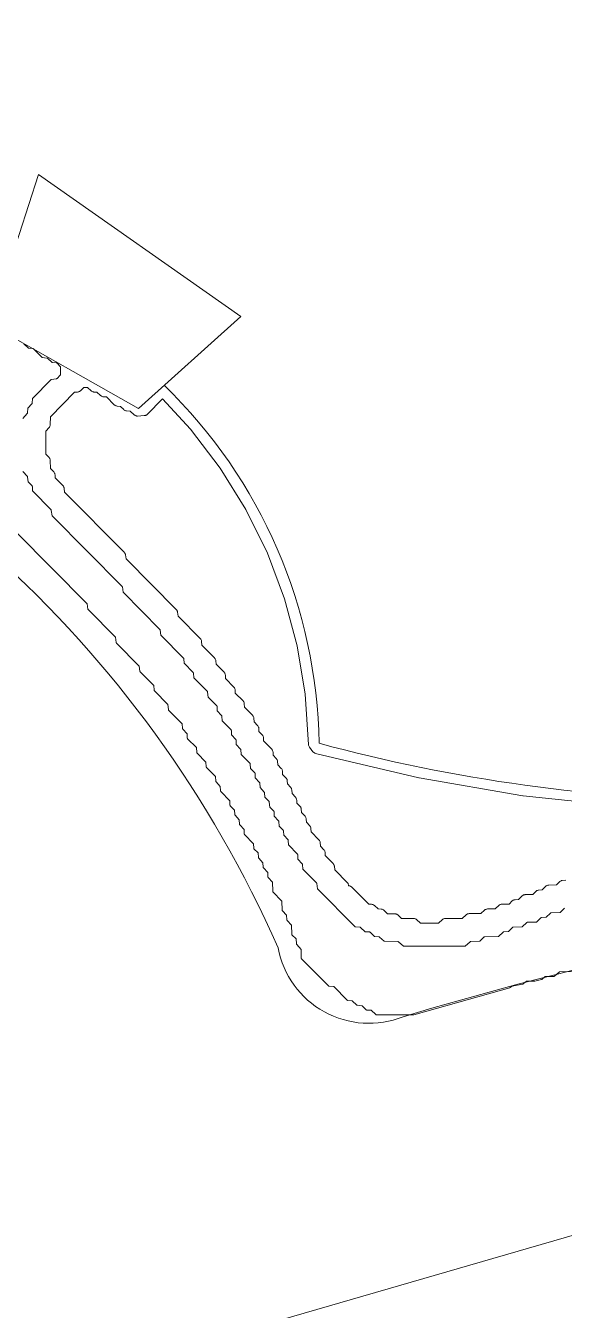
# Model space of a CAD drawing. Header units: inches. Extents: x 36 to 190, y -75 to 56.
# Drawn here: x 159.5 to 162.52, y -15.79 to -8.58 of the extents above; entities that cross this region are included whole.
import ezdxf

# ---------------------------------------------------------------- set-up
doc = ezdxf.new("R2010")
doc.units = ezdxf.units.IN
doc.layers.add('01_ORIGINAL_CAD', color=7, linetype='CONTINUOUS', lineweight=20)
doc.layers.add('02_APPROVED_PDF_OUTLINES', color=7, linetype='CONTINUOUS', lineweight=15)

# ---------------------------------------------------------------- blocks, each defined once
blk = doc.blocks.new('06_WAVES')
at = {"layer": '01_ORIGINAL_CAD'}
for points in [[(59.9983, 35.3223), (60.235, 35.0586), (61.8312, 36.8162), (61.9333, 37.4176, -0.214593), (63.5216, 35.6018, 0.212382), (64.1876, 33.5175, -0.642649), (62.1657, 32.1496, 0.132984), (51.6147, 31.858, -0.471407), (50.9129, 32.2446)], [(50.2735, 35.4003, -0.198705), (51.1432, 33.3921, 0.063223), (53.4732, 33.0698)], [(53.6498, 30.945), (50.3999, 30.0042), (48.0949, 29.84), (45.4271, 29.473), (42.376, 26.5966), (41.758, 26.5966, -0.10797), (36.2477, 22.9537)]]:
    blk.add_lwpolyline(points, format="xyb", dxfattribs=at)
blk.add_lwpolyline([(49.5667, 36.5827), (50.7029, 35.7869), (50.1291, 35.2702), (49.2949, 35.7417), (49.5667, 36.5827)], dxfattribs=at)
blk.add_arc((44.9959, 29.643), 6.4637, 23.73402, 72.54294, dxfattribs=at)
at = {"layer": '02_APPROVED_PDF_OUTLINES'}
for points in [[(49.4851, 35.6321), (49.5106, 35.608), (49.5344, 35.6069), (49.535, 35.6069), (49.5355, 35.6068), (49.5361, 35.6066), (49.5366, 35.6064), (49.5371, 35.6062), (49.5375, 35.6059), (49.538, 35.6055), (49.5384, 35.6052), (49.5879, 35.5556), (49.6144, 35.5533), (49.615, 35.5532), (49.6155, 35.5531), (49.6161, 35.5529), (49.6166, 35.5527), (49.6171, 35.5524), (49.6176, 35.552), (49.618, 35.5517), (49.6435, 35.5275), (49.6673, 35.5265), (49.6678, 35.5265), (49.6684, 35.5264), (49.6689, 35.5262), (49.6695, 35.526), (49.67, 35.5257), (49.6704, 35.5255), (49.6709, 35.5251), (49.6713, 35.5247), (49.6891, 35.5067), (49.6895, 35.5063), (49.6899, 35.5058), (49.6902, 35.5053), (49.6904, 35.5048), (49.6906, 35.5042), (49.6908, 35.5037), (49.6909, 35.5031), (49.6909, 35.5025), (49.691, 35.4612), (49.6909, 35.4606), (49.6909, 35.46), (49.6907, 35.4594), (49.6905, 35.4589), (49.6903, 35.4584), (49.69, 35.4579), (49.6896, 35.4574), (49.6892, 35.4569), (49.6715, 35.4389), (49.6711, 35.4386), (49.6706, 35.4382), (49.6702, 35.4379), (49.6697, 35.4377), (49.6691, 35.4375), (49.6686, 35.4373), (49.6681, 35.4372), (49.6391, 35.433), (49.5342, 35.3263), (49.532, 35.2995), (49.5319, 35.2989), (49.5318, 35.2983), (49.5316, 35.2978), (49.5313, 35.2972), (49.531, 35.2967), (49.5307, 35.2963), (49.5303, 35.2958), (49.5078, 35.2726), (49.5055, 35.2458), (49.5055, 35.2452), (49.5053, 35.2446), (49.5051, 35.244), (49.5048, 35.2434), (49.5045, 35.2429), (49.5041, 35.2424), (49.4794, 35.2139)], [(49.4799, 34.9174), (49.5048, 34.889), (49.5052, 34.8885), (49.5055, 34.888), (49.5058, 34.8874), (49.506, 34.8868), (49.5061, 34.8862), (49.5062, 34.8856), (49.5086, 34.8588), (49.5312, 34.8356), (49.5316, 34.8351), (49.532, 34.8346), (49.5323, 34.8341), (49.5325, 34.8335), (49.5327, 34.8329), (49.5328, 34.8323), (49.5329, 34.8317), (49.534, 34.8076), (49.6376, 34.7015), (49.638, 34.701), (49.6384, 34.7005), (49.6387, 34.6999), (49.639, 34.6993), (49.6391, 34.6987), (49.6393, 34.6981), (49.6434, 34.6689), (50.0366, 34.2723), (50.0369, 34.2719), (50.0373, 34.2715), (50.0376, 34.271), (50.0378, 34.2705), (50.038, 34.27), (50.0381, 34.2695), (50.0383, 34.269), (50.0424, 34.2397), (50.2494, 34.0309), (50.2498, 34.0305), (50.2501, 34.0301), (50.2504, 34.0296), (50.2506, 34.0291), (50.2508, 34.0286), (50.251, 34.0281), (50.2511, 34.0276), (50.2552, 33.9983), (50.3824, 33.87), (50.3828, 33.8696), (50.3831, 33.8692), (50.3834, 33.8687), (50.3836, 33.8682), (50.3838, 33.8677), (50.384, 33.8671), (50.3841, 33.8666), (50.3841, 33.866), (50.3852, 33.8419), (50.4357, 33.7895), (50.4361, 33.789), (50.4364, 33.7886), (50.4367, 33.788), (50.437, 33.7875), (50.4372, 33.787), (50.4373, 33.7864), (50.4374, 33.7858), (50.4397, 33.759), (50.5155, 33.6822), (50.5159, 33.6818), (50.5162, 33.6813), (50.5165, 33.6808), (50.5168, 33.6802), (50.517, 33.6797), (50.5171, 33.6791), (50.5172, 33.6785), (50.5196, 33.6517), (50.5687, 33.6017), (50.5692, 33.6013), (50.5695, 33.6007), (50.5698, 33.6002), (50.5701, 33.5996), (50.5703, 33.599), (50.5704, 33.5984), (50.5705, 33.5978), (50.5715, 33.5736), (50.5955, 33.548), (50.5959, 33.5475), (50.5962, 33.5471), (50.5965, 33.5466), (50.5967, 33.546), (50.5969, 33.5455), (50.597, 33.545), (50.5971, 33.5444), (50.5995, 33.5176), (50.6486, 33.4676), (50.6491, 33.4671), (50.6494, 33.4666), (50.6497, 33.4661), (50.65, 33.4655), (50.6502, 33.4649), (50.6503, 33.4643), (50.6504, 33.4636), (50.6514, 33.4395), (50.6754, 33.4138), (50.6758, 33.4134), (50.6761, 33.4129), (50.6764, 33.4123), (50.6766, 33.4118), (50.6768, 33.4112), (50.6769, 33.4106), (50.677, 33.41), (50.6781, 33.3858), (50.702, 33.3602), (50.7024, 33.3597), (50.7027, 33.3593), (50.703, 33.3588), (50.7032, 33.3582), (50.7034, 33.3577), (50.7036, 33.3571), (50.7036, 33.3566), (50.706, 33.3298), (50.7552, 33.2798), (50.7556, 33.2793), (50.756, 33.2788), (50.7563, 33.2783), (50.7565, 33.2777), (50.7567, 33.2771), (50.7568, 33.2765), (50.7569, 33.2758), (50.758, 33.2517), (50.7819, 33.226), (50.7823, 33.2256), (50.7827, 33.2251), (50.7829, 33.2245), (50.7832, 33.224), (50.7834, 33.2234), (50.7835, 33.2228), (50.7835, 33.2222), (50.7846, 33.198), (50.8086, 33.1724), (50.809, 33.1719), (50.8093, 33.1714), (50.8096, 33.1709), (50.8098, 33.1703), (50.81, 33.1697), (50.8101, 33.1691), (50.8102, 33.1685), (50.8113, 33.1444), (50.8352, 33.1187), (50.8356, 33.1182), (50.836, 33.1177), (50.8362, 33.1172), (50.8365, 33.1166), (50.8367, 33.1161), (50.8368, 33.1155), (50.8368, 33.1149), (50.8379, 33.0907), (50.8619, 33.065), (50.8622, 33.0646), (50.8626, 33.0641), (50.8628, 33.0636), (50.8631, 33.0631), (50.8633, 33.0626), (50.8634, 33.062), (50.8635, 33.0615), (50.8658, 33.0346), (50.8884, 33.0115), (50.8888, 33.011), (50.8892, 33.0105), (50.8895, 33.0099), (50.8898, 33.0094), (50.8899, 33.0088), (50.8901, 33.0082), (50.8901, 33.0075), (50.8912, 32.9834), (50.9152, 32.9577), (50.9155, 32.9573), (50.9159, 32.9568), (50.9161, 32.9563), (50.9164, 32.9558), (50.9165, 32.9553), (50.9167, 32.9547), (50.9168, 32.9541), (50.9191, 32.9273), (50.9417, 32.9041), (50.9421, 32.9037), (50.9425, 32.9032), (50.9428, 32.9026), (50.943, 32.9021), (50.9432, 32.9015), (50.9434, 32.9008), (50.9434, 32.9002), (50.9445, 32.8761), (50.9685, 32.8504), (50.9688, 32.8499), (50.9692, 32.8494), (50.9695, 32.8489), (50.9697, 32.8483), (50.9699, 32.8478), (50.97, 32.8472), (50.9701, 32.8466), (50.9711, 32.8225), (51.0216, 32.77), (51.022, 32.7695), (51.0224, 32.769), (51.0227, 32.7685), (51.0229, 32.7679), (51.0231, 32.7673), (51.0232, 32.7667), (51.0233, 32.7661), (51.0244, 32.7419), (51.0483, 32.7163), (51.0487, 32.7158), (51.049, 32.7154), (51.0493, 32.7149), (51.0495, 32.7143), (51.0497, 32.7138), (51.0499, 32.7132), (51.0499, 32.7127), (51.0523, 32.6859), (51.1281, 32.6091), (51.1284, 32.6087), (51.1288, 32.6082), (51.129, 32.6078), (51.1293, 32.6073), (51.1295, 32.6068), (51.1296, 32.6062), (51.1297, 32.6057), (51.1338, 32.5765), (51.3459, 32.363), (51.3724, 32.3606), (51.373, 32.3606), (51.3736, 32.3604), (51.3741, 32.3602), (51.3746, 32.36), (51.3751, 32.3597), (51.3756, 32.3594), (51.376, 32.359), (51.4015, 32.3349), (51.4253, 32.3339), (51.4259, 32.3338), (51.4265, 32.3337), (51.4271, 32.3335), (51.4277, 32.3333), (51.4282, 32.333), (51.4287, 32.3326), (51.4292, 32.3322), (51.4546, 32.3081), (51.4784, 32.3071), (51.479, 32.307), (51.4796, 32.3069), (51.4802, 32.3067), (51.4808, 32.3065), (51.4813, 32.3062), (51.4818, 32.3058), (51.4823, 32.3054), (51.5077, 32.2814), (51.5845, 32.2803), (51.5851, 32.2803), (51.5857, 32.2802), (51.5863, 32.28), (51.5869, 32.2798), (51.5874, 32.2795), (51.5879, 32.2792), (51.5884, 32.2788), (51.6166, 32.2538), (51.963, 32.254), (51.9911, 32.2791), (51.9916, 32.2795), (51.9921, 32.2798), (51.9926, 32.2801), (51.9932, 32.2803), (51.9938, 32.2805), (51.9944, 32.2806), (51.995, 32.2806), (52.0452, 32.2818), (52.0705, 32.3059), (52.071, 32.3062), (52.0714, 32.3065), (52.0719, 32.3068), (52.0724, 32.3071), (52.0729, 32.3072), (52.0735, 32.3074), (52.074, 32.3075), (52.0746, 32.3075), (52.1514, 32.3087), (52.1767, 32.3328), (52.1771, 32.3331), (52.1776, 32.3335), (52.1781, 32.3338), (52.1786, 32.334), (52.1791, 32.3342), (52.1797, 32.3343), (52.1803, 32.3344), (52.2068, 32.3368), (52.2296, 32.3596), (52.23, 32.3599), (52.2305, 32.3603), (52.231, 32.3606), (52.2315, 32.3608), (52.232, 32.361), (52.2326, 32.3612), (52.2331, 32.3613), (52.2337, 32.3613), (52.284, 32.3625), (52.3093, 32.3866), (52.3097, 32.3869), (52.3101, 32.3872), (52.3106, 32.3875), (52.3111, 32.3878), (52.3116, 32.3879), (52.3122, 32.3881), (52.3127, 32.3882), (52.3133, 32.3882), (52.3636, 32.3894), (52.3889, 32.4135), (52.3893, 32.4138), (52.3898, 32.4142), (52.3903, 32.4144), (52.3908, 32.4147), (52.3913, 32.4149), (52.3919, 32.415), (52.3925, 32.4151), (52.419, 32.4175), (52.4418, 32.4402), (52.4422, 32.4406), (52.4427, 32.441), (52.4432, 32.4413), (52.4437, 32.4415), (52.4442, 32.4417), (52.4448, 32.4419), (52.4453, 32.4419), (52.4459, 32.442), (52.4962, 32.4431), (52.5215, 32.4672)], [(52.5669, 32.1112), (52.4929, 32.1108), (52.4647, 32.0858), (52.4643, 32.0854), (52.4637, 32.085), (52.4632, 32.0848), (52.4626, 32.0845), (52.462, 32.0844), (52.4614, 32.0843), (52.4608, 32.0842), (52.4132, 32.0839), (52.3942, 32.068), (52.3938, 32.0677), (52.3933, 32.0674), (52.3928, 32.0672), (52.3923, 32.067), (52.3918, 32.0668), (52.354, 32.0575), (52.3534, 32.0574), (52.3526, 32.0573), (52.307, 32.057), (52.2889, 32.042), (52.2884, 32.0416), (52.2879, 32.0413), (52.2873, 32.0411), (52.2868, 32.0409), (52.2862, 32.0407), (52.2277, 32.0304), (52.2163, 32.0222), (52.2159, 32.0219), (52.2154, 32.0217), (52.2149, 32.0215), (52.2144, 32.0213), (51.676, 31.8692), (51.6755, 31.869), (51.6749, 31.869), (51.6744, 31.8689), (51.465, 31.8688), (51.4644, 31.8688), (51.4639, 31.8689), (51.4633, 31.869), (51.4628, 31.8692), (51.4623, 31.8694), (51.4618, 31.8697), (51.4613, 31.87), (51.4609, 31.8704), (51.4354, 31.8945), (51.4116, 31.8956), (51.411, 31.8956), (51.4105, 31.8957), (51.41, 31.8959), (51.4094, 31.8961), (51.4089, 31.8963), (51.4085, 31.8966), (51.408, 31.8969), (51.4076, 31.8973), (51.3847, 31.92), (51.3582, 31.9224), (51.3576, 31.9225), (51.3571, 31.9226), (51.3565, 31.9228), (51.356, 31.923), (51.3555, 31.9233), (51.355, 31.9236), (51.3546, 31.924), (51.3291, 31.9481), (51.3053, 31.9492), (51.3048, 31.9492), (51.3042, 31.9493), (51.3037, 31.9495), (51.3031, 31.9497), (51.3027, 31.9499), (51.3022, 31.9502), (51.3017, 31.9506), (51.3013, 31.9509), (51.2252, 32.0273), (51.1987, 32.0296), (51.1981, 32.0297), (51.1975, 32.0299), (51.197, 32.0301), (51.1964, 32.0303), (51.1959, 32.0306), (51.1954, 32.031), (51.195, 32.0314), (51.0441, 32.1835), (51.0438, 32.1839), (51.0434, 32.1844), (51.0431, 32.1849), (51.0429, 32.1854), (51.0427, 32.186), (51.0425, 32.1865), (51.0424, 32.1871), (51.0424, 32.1877), (51.042, 32.2359), (51.0172, 32.2643), (51.0168, 32.2648), (51.0165, 32.2653), (51.0162, 32.2659), (51.016, 32.2665), (51.0158, 32.2671), (51.0157, 32.2677), (51.0134, 32.2945), (50.9908, 32.3177), (50.9904, 32.3181), (50.9901, 32.3186), (50.9898, 32.319), (50.9895, 32.3195), (50.9893, 32.3201), (50.9892, 32.3206), (50.9891, 32.3212), (50.9891, 32.3217), (50.9879, 32.3727), (50.964, 32.3983), (50.9636, 32.3987), (50.9633, 32.3992), (50.963, 32.3997), (50.9628, 32.4002), (50.9626, 32.4007), (50.9625, 32.4013), (50.9624, 32.4019), (50.96, 32.4287), (50.9374, 32.4518), (50.9371, 32.4523), (50.9367, 32.4527), (50.9364, 32.4532), (50.9362, 32.4537), (50.936, 32.4542), (50.9359, 32.4548), (50.9358, 32.4553), (50.9357, 32.4559), (50.9346, 32.5068), (50.8841, 32.5592), (50.8837, 32.5596), (50.8834, 32.5601), (50.8831, 32.5605), (50.8829, 32.561), (50.8827, 32.5616), (50.8826, 32.5621), (50.8825, 32.5627), (50.8824, 32.5632), (50.8813, 32.6141), (50.8573, 32.6398), (50.857, 32.6402), (50.8566, 32.6407), (50.8563, 32.6413), (50.8561, 32.6418), (50.8559, 32.6424), (50.8558, 32.643), (50.8557, 32.6436), (50.8547, 32.6678), (50.8307, 32.6934), (50.8303, 32.6939), (50.83, 32.6944), (50.8297, 32.6949), (50.8294, 32.6955), (50.8293, 32.6961), (50.8291, 32.6966), (50.8291, 32.6972), (50.828, 32.7214), (50.8041, 32.7471), (50.8037, 32.7475), (50.8034, 32.748), (50.8031, 32.7485), (50.8028, 32.749), (50.8027, 32.7495), (50.8025, 32.7501), (50.8025, 32.7507), (50.8001, 32.7775), (50.7775, 32.8006), (50.7771, 32.8011), (50.7767, 32.8016), (50.7764, 32.8022), (50.7762, 32.8027), (50.776, 32.8033), (50.7759, 32.8039), (50.7758, 32.8046), (50.7747, 32.8287), (50.7242, 32.8812), (50.7238, 32.8816), (50.7235, 32.8821), (50.7232, 32.8827), (50.7229, 32.8832), (50.7227, 32.8838), (50.7226, 32.8844), (50.7226, 32.8851), (50.7215, 32.9092), (50.6975, 32.9349), (50.6971, 32.9353), (50.6968, 32.9358), (50.6965, 32.9364), (50.6963, 32.9369), (50.6961, 32.9375), (50.696, 32.9381), (50.6959, 32.9387), (50.6948, 32.9629), (50.6709, 32.9885), (50.6705, 32.989), (50.6701, 32.9895), (50.6698, 32.99), (50.6696, 32.9906), (50.6694, 32.9912), (50.6693, 32.9918), (50.6693, 32.9924), (50.6682, 33.0165), (50.6442, 33.0422), (50.6438, 33.0427), (50.6435, 33.0432), (50.6432, 33.0437), (50.643, 33.0443), (50.6428, 33.0448), (50.6427, 33.0454), (50.6426, 33.046), (50.6415, 33.0701), (50.591, 33.1226), (50.5906, 33.1231), (50.5903, 33.1236), (50.59, 33.1241), (50.5897, 33.1247), (50.5896, 33.1253), (50.5894, 33.1259), (50.5894, 33.1265), (50.5883, 33.1507), (50.5643, 33.1763), (50.564, 33.1768), (50.5636, 33.1772), (50.5634, 33.1777), (50.5631, 33.1783), (50.563, 33.1788), (50.5628, 33.1793), (50.5627, 33.1799), (50.5604, 33.2067), (50.5112, 33.2567), (50.5108, 33.2572), (50.5105, 33.2576), (50.5102, 33.2581), (50.5099, 33.2587), (50.5097, 33.2592), (50.5096, 33.2598), (50.5095, 33.2604), (50.5071, 33.2872), (50.458, 33.3372), (50.4576, 33.3376), (50.4572, 33.3381), (50.4569, 33.3386), (50.4567, 33.3392), (50.4565, 33.3397), (50.4563, 33.3403), (50.4563, 33.3409), (50.4539, 33.3677), (50.4047, 33.4177), (50.4043, 33.4181), (50.4039, 33.4187), (50.4036, 33.4192), (50.4034, 33.4198), (50.4032, 33.4204), (50.4031, 33.421), (50.403, 33.4216), (50.4019, 33.4458), (50.378, 33.4714), (50.3776, 33.4719), (50.3773, 33.4723), (50.377, 33.4728), (50.3768, 33.4734), (50.3766, 33.4739), (50.3764, 33.4745), (50.3764, 33.475), (50.374, 33.5018), (50.2982, 33.5786), (50.2978, 33.5791), (50.2975, 33.5795), (50.2972, 33.5801), (50.2969, 33.5806), (50.2968, 33.5812), (50.2966, 33.5817), (50.2965, 33.5823), (50.2942, 33.6091), (50.2184, 33.6859), (50.218, 33.6864), (50.2177, 33.6868), (50.2174, 33.6874), (50.2171, 33.6879), (50.2169, 33.6885), (50.2168, 33.689), (50.2167, 33.6896), (50.2143, 33.7164), (50.1386, 33.7932), (50.1382, 33.7936), (50.1379, 33.7941), (50.1376, 33.7945), (50.1373, 33.795), (50.1371, 33.7955), (50.137, 33.7961), (50.1369, 33.7966), (50.1328, 33.8258), (50.0055, 33.9542), (50.0052, 33.9546), (50.0049, 33.955), (50.0046, 33.9555), (50.0043, 33.956), (50.0041, 33.9565), (50.004, 33.957), (50.0039, 33.9575), (49.9998, 33.9868), (49.8459, 34.1419), (49.8456, 34.1423), (49.8452, 34.1428), (49.8449, 34.1432), (49.8447, 34.1437), (49.8445, 34.1442), (49.8443, 34.1448), (49.8442, 34.1453), (49.8401, 34.1745), (49.444, 34.574)], [(52.5285, 32.6244), (52.5085, 32.6226), (52.5051, 32.622), (52.5018, 32.621), (52.4986, 32.6195), (52.4957, 32.6176), (52.4931, 32.6154), (52.4758, 32.5981), (52.4332, 32.5972), (52.4301, 32.5969), (52.4271, 32.5963), (52.4242, 32.5953), (52.4214, 32.5939), (52.4189, 32.5923), (52.4165, 32.5903), (52.3959, 32.5706), (52.3759, 32.5688), (52.3724, 32.5682), (52.3691, 32.5672), (52.366, 32.5658), (52.3631, 32.5639), (52.3605, 32.5616), (52.3432, 32.5444), (52.3006, 32.5434), (52.2975, 32.5431), (52.2945, 32.5425), (52.2916, 32.5415), (52.2888, 32.5402), (52.2863, 32.5385), (52.2839, 32.5365), (52.2632, 32.5168), (52.2433, 32.515), (52.2398, 32.5145), (52.2365, 32.5134), (52.2334, 32.512), (52.2305, 32.5101), (52.2278, 32.5078), (52.2107, 32.4907), (52.1712, 32.4905), (52.1682, 32.4903), (52.1652, 32.4897), (52.1624, 32.4888), (52.1596, 32.4876), (52.1571, 32.486), (52.1547, 32.4842), (52.1318, 32.4637), (52.0884, 32.4627), (52.0853, 32.4625), (52.0823, 32.4618), (52.0794, 32.4608), (52.0766, 32.4595), (52.0741, 32.4578), (52.0717, 32.4558), (52.0519, 32.437), (51.9855, 32.4367), (51.9825, 32.4365), (51.9796, 32.4359), (51.9767, 32.435), (51.974, 32.4338), (51.9714, 32.4322), (51.969, 32.4303), (51.9463, 32.4101), (51.8529, 32.4097), (51.8499, 32.4095), (51.8469, 32.409), (51.844, 32.4081), (51.8413, 32.4068), (51.8387, 32.4053), (51.8363, 32.4034), (51.8136, 32.3832), (51.7124, 32.3831), (51.6896, 32.4033), (51.6873, 32.4052), (51.6847, 32.4067), (51.682, 32.408), (51.6791, 32.4089), (51.6761, 32.4094), (51.6731, 32.4096), (51.6067, 32.4098), (51.5869, 32.4286), (51.5845, 32.4306), (51.5819, 32.4323), (51.5792, 32.4336), (51.5763, 32.4346), (51.5733, 32.4352), (51.5702, 32.4355), (51.5272, 32.4364), (51.5072, 32.4554), (51.5044, 32.4577), (51.5014, 32.4595), (51.4981, 32.4609), (51.4946, 32.4618), (51.4911, 32.4623), (51.4743, 32.463), (51.454, 32.4822), (51.4513, 32.4845), (51.4482, 32.4863), (51.4449, 32.4877), (51.4415, 32.4886), (51.4379, 32.4891), (51.4216, 32.4898), (51.3266, 32.5857), (51.3243, 32.5876), (51.3219, 32.5893), (51.3193, 32.5907), (51.3166, 32.5918), (51.3137, 32.5926), (51.3091, 32.5935), (51.3089, 32.5957), (51.3082, 32.5989), (51.3072, 32.602), (51.3058, 32.605), (51.304, 32.6077), (51.3018, 32.6102), (51.2309, 32.6821), (51.2291, 32.7021), (51.2286, 32.7055), (51.2276, 32.7088), (51.2261, 32.7119), (51.2243, 32.7148), (51.222, 32.7174), (51.1781, 32.7621), (51.1773, 32.7789), (51.1769, 32.7824), (51.176, 32.7858), (51.1746, 32.7891), (51.1728, 32.7921), (51.1706, 32.7949), (51.151, 32.8159), (51.1492, 32.8362), (51.1487, 32.8396), (51.1477, 32.8429), (51.1462, 32.8461), (51.1444, 32.849), (51.1421, 32.8516), (51.0982, 32.8963), (51.0974, 32.9131), (51.097, 32.9166), (51.0961, 32.92), (51.0948, 32.9232), (51.0929, 32.9263), (51.0907, 32.929), (51.0715, 32.9496), (51.0708, 32.9667), (51.0704, 32.9702), (51.0695, 32.9736), (51.0681, 32.9769), (51.0663, 32.9799), (51.0641, 32.9827), (51.0445, 33.0037), (51.0427, 33.024), (51.0422, 33.0274), (51.0412, 33.0307), (51.0397, 33.0338), (51.0379, 33.0367), (51.0357, 33.0393), (51.0182, 33.0572), (51.0175, 33.074), (51.0171, 33.0776), (51.0162, 33.081), (51.0148, 33.0842), (51.013, 33.0872), (51.0108, 33.09), (50.9912, 33.111), (50.9894, 33.1314), (50.9889, 33.1347), (50.9879, 33.138), (50.9864, 33.1411), (50.9846, 33.144), (50.9824, 33.1466), (50.9649, 33.1645), (50.9642, 33.1814), (50.9638, 33.1849), (50.9629, 33.1883), (50.9615, 33.1915), (50.9597, 33.1946), (50.9575, 33.1973), (50.9383, 33.2179), (50.9375, 33.235), (50.9371, 33.2385), (50.9362, 33.2419), (50.9349, 33.2452), (50.9331, 33.2482), (50.9308, 33.251), (50.9113, 33.272), (50.9095, 33.2923), (50.9089, 33.2957), (50.9079, 33.299), (50.9065, 33.3021), (50.9047, 33.305), (50.9025, 33.3076), (50.885, 33.3255), (50.8843, 33.3423), (50.8839, 33.3453), (50.8833, 33.3483), (50.8823, 33.3511), (50.8809, 33.3538), (50.8792, 33.3563), (50.8773, 33.3586), (50.8318, 33.4059), (50.831, 33.4228), (50.8306, 33.4263), (50.8297, 33.4297), (50.8283, 33.433), (50.8265, 33.436), (50.8243, 33.4388), (50.8051, 33.4593), (50.8044, 33.4765), (50.804, 33.48), (50.8031, 33.4834), (50.8017, 33.4867), (50.7999, 33.4897), (50.7977, 33.4924), (50.7781, 33.5134), (50.7763, 33.5338), (50.7757, 33.5372), (50.7747, 33.5405), (50.7733, 33.5436), (50.7714, 33.5465), (50.7692, 33.5491), (50.7248, 33.5943), (50.723, 33.6143), (50.7225, 33.6177), (50.7215, 33.621), (50.7201, 33.6241), (50.7182, 33.627), (50.716, 33.6296), (50.672, 33.6743), (50.6712, 33.6911), (50.6709, 33.6941), (50.6703, 33.697), (50.6692, 33.6999), (50.6679, 33.7025), (50.6662, 33.705), (50.6643, 33.7073), (50.6183, 33.7551), (50.6166, 33.7752), (50.616, 33.7786), (50.615, 33.7819), (50.6136, 33.7851), (50.6117, 33.788), (50.6095, 33.7906), (50.5651, 33.8357), (50.5633, 33.8557), (50.5628, 33.8591), (50.5618, 33.8624), (50.5603, 33.8656), (50.5585, 33.8685), (50.5562, 33.8711), (50.4852, 33.943), (50.4835, 33.963), (50.4829, 33.9664), (50.4819, 33.9697), (50.4805, 33.9729), (50.4786, 33.9758), (50.4763, 33.9784), (50.3517, 34.1045), (50.3485, 34.1275), (50.3478, 34.1307), (50.3468, 34.1337), (50.3453, 34.1366), (50.3436, 34.1392), (50.3415, 34.1416), (50.0591, 34.4264), (50.0559, 34.4494), (50.0552, 34.4525), (50.0542, 34.4555), (50.0527, 34.4584), (50.051, 34.4611), (50.0488, 34.4635), (49.7138, 34.8014), (49.7121, 34.8213), (49.7115, 34.8247), (49.7105, 34.828), (49.7091, 34.8312), (49.7072, 34.8341), (49.705, 34.8367), (49.661, 34.8814), (49.6603, 34.8982), (49.6598, 34.9017), (49.659, 34.9051), (49.6576, 34.9083), (49.6558, 34.9114), (49.6536, 34.9141), (49.6346, 34.9344), (49.6336, 34.9781), (49.6333, 34.9811), (49.6327, 34.9841), (49.6317, 34.987), (49.6304, 34.9897), (49.6288, 34.9923), (49.6269, 34.9946), (49.6081, 35.0147), (49.6078, 35.1437), (49.6265, 35.1638), (49.6284, 35.1662), (49.6301, 35.1688), (49.6314, 35.1715), (49.6323, 35.1744), (49.6329, 35.1773), (49.6332, 35.1804), (49.634, 35.2236), (49.7704, 35.3618), (49.7866, 35.3626), (49.7902, 35.363), (49.7936, 35.3639), (49.7969, 35.3653), (49.8, 35.3672), (49.8027, 35.3695), (49.8225, 35.3883), (49.8431, 35.3883), (49.8629, 35.3695), (49.8657, 35.3672), (49.8687, 35.3654), (49.872, 35.364), (49.8755, 35.3631), (49.879, 35.3626), (49.8958, 35.3619), (49.9161, 35.3427), (49.9188, 35.3404), (49.9219, 35.3386), (49.9252, 35.3372), (49.9286, 35.3363), (49.9322, 35.3358), (49.9485, 35.3351), (49.9927, 35.2909), (49.9953, 35.2886), (49.9983, 35.2867), (50.0014, 35.2853), (50.0047, 35.2843), (50.0082, 35.2837), (50.0279, 35.282), (50.0459, 35.2641), (50.0485, 35.2618), (50.0515, 35.2599), (50.0546, 35.2585), (50.0579, 35.2574), (50.0613, 35.2569), (50.0818, 35.2551), (50.1055, 35.234), (50.1081, 35.232), (50.1109, 35.2304), (50.1139, 35.2291), (50.1171, 35.2282), (50.1204, 35.2278), (50.1236, 35.2278), (50.1615, 35.2301), (50.1645, 35.2305), (50.1675, 35.2312), (50.1703, 35.2323), (50.173, 35.2337), (50.1755, 35.2354), (50.1777, 35.2375), (50.2631, 35.3236), (50.4209, 35.1548), (50.5879, 34.9364), (50.7321, 34.7037), (50.8527, 34.4587), (50.9489, 34.2031), (51.0199, 33.9388), (51.0649, 33.6675), (51.0837, 33.3847), (51.0842, 33.3811), (51.0852, 33.3776), (51.0868, 33.3743), (51.0888, 33.3712), (51.1088, 33.3451), (51.111, 33.3425), (51.1136, 33.3403), (51.1165, 33.3384), (51.1196, 33.337), (51.1229, 33.3359), (51.7033, 33.198), (51.7049, 33.1977), (52.2879, 33.0981), (52.2895, 33.0979), (52.8798, 33.0352)]]:
    blk.add_lwpolyline(points, dxfattribs=at)

msp = doc.modelspace()

# ---------------------------------------------------------------- block references
msp.add_blockref('06_WAVES', (110, -46))

doc.saveas('drawing.dxf')
